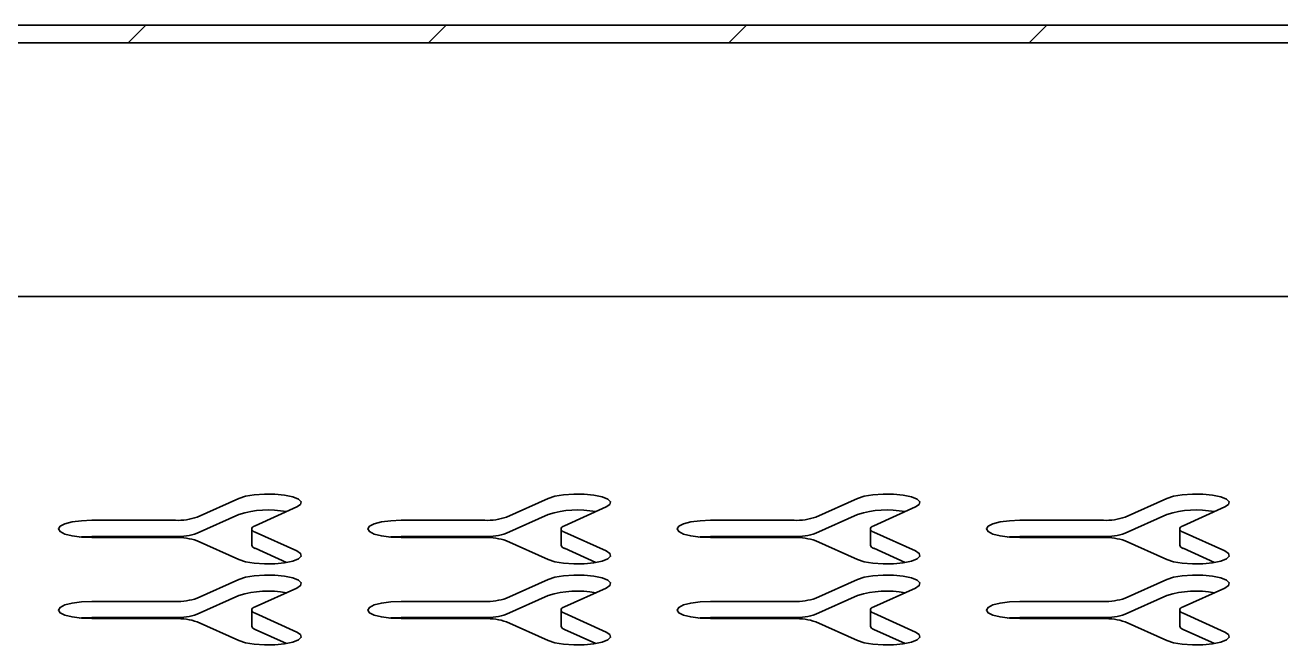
# Model space of a CAD drawing. Header units: millimetres. Extents: x 0 to 4752, y 0 to 3360.
# Drawn here: x 3382.6 to 3532.8, y 1230.3 to 1304.5 of the extents above; entities that cross this region are included whole.
import ezdxf

# ---------------------------------------------------------------- set-up
doc = ezdxf.new("R2010")
doc.units = ezdxf.units.MM
doc.header["$LTSCALE"] = 8

# ---------------------------------------------------------------- blocks, each defined once
blk = doc.blocks.new('剖面视图 C-C')
at = {"color": 7, "linetype": 'Continuous', "lineweight": 35}
for p, q in [((-695.08, 128.27), (154.92, 128.27)), ((-693.08, 126.15), (152.92, 126.15)), ((54.92, 95.76), (-595.08, 95.76)), ((54.92, 95.76), (-595.08, 95.76)), ((-154.53, 69.36), (-149.53, 71.6)), ((-117.53, 69.36), (-112.53, 71.6)), ((-80.53, 69.36), (-75.53, 71.6)), ((-43.53, 69.36), (-38.53, 71.6)), ((-149.53, 69.67), (-154.53, 67.43)), ((-147.6, 68.33), (-142.6, 70.57)), ((-112.53, 69.67), (-117.53, 67.43)), ((-110.6, 68.33), (-105.6, 70.57)), ((-75.53, 69.67), (-80.53, 67.43)), ((-73.6, 68.33), (-68.6, 70.57)), ((-38.53, 69.67), (-43.53, 67.43)), ((-36.6, 68.33), (-31.6, 70.57)), ((-157.12, 68.98), (-167.12, 68.98)), ((-148, 67.94), (-148, 66.01)), ((-120.12, 68.98), (-130.12, 68.98)), ((-111, 67.94), (-111, 66.01)), ((-83.12, 68.98), (-93.12, 68.98)), ((-74, 67.94), (-74, 66.01)), ((-46.12, 68.98), (-56.12, 68.98)), ((-37, 67.94), (-37, 66.01)), ((-167.12, 67.04), (-157.12, 67.04)), ((-157.12, 66.9), (-167.12, 66.9)), ((-154.53, 66.52), (-149.53, 64.28)), ((-147.6, 67.55), (-142.6, 65.31)), ((-130.12, 67.04), (-120.12, 67.04)), ((-120.12, 66.9), (-130.12, 66.9)), ((-117.53, 66.52), (-112.53, 64.28)), ((-110.6, 67.55), (-105.6, 65.31)), ((-93.12, 67.04), (-83.12, 67.04)), ((-83.12, 66.9), (-93.12, 66.9)), ((-80.53, 66.52), (-75.53, 64.28)), ((-73.6, 67.55), (-68.6, 65.31)), ((-56.12, 67.04), (-46.12, 67.04)), ((-46.12, 66.9), (-56.12, 66.9)), ((-43.53, 66.52), (-38.53, 64.28)), ((-36.6, 67.55), (-31.6, 65.31)), ((-143.83, 63.93), (-147.6, 65.62)), ((-106.83, 63.93), (-110.6, 65.62)), ((-69.83, 63.93), (-73.6, 65.62)), ((-32.83, 63.93), (-36.6, 65.62)), ((-154.53, 59.66), (-149.53, 61.9)), ((-117.53, 59.66), (-112.53, 61.9)), ((-80.53, 59.66), (-75.53, 61.9)), ((-43.53, 59.66), (-38.53, 61.9)), ((-147.6, 58.62), (-142.6, 60.86)), ((-110.6, 58.62), (-105.6, 60.86)), ((-73.6, 58.62), (-68.6, 60.86)), ((-36.6, 58.62), (-31.6, 60.86)), ((-157.12, 59.27), (-167.12, 59.27)), ((-149.53, 59.97), (-154.53, 57.73)), ((-120.12, 59.27), (-130.12, 59.27)), ((-112.53, 59.97), (-117.53, 57.73)), ((-83.12, 59.27), (-93.12, 59.27)), ((-75.53, 59.97), (-80.53, 57.73)), ((-46.12, 59.27), (-56.12, 59.27)), ((-38.53, 59.97), (-43.53, 57.73)), ((-167.12, 57.34), (-157.12, 57.34)), ((-157.12, 57.2), (-167.12, 57.2)), ((-148, 58.23), (-148, 56.3)), ((-147.6, 57.85), (-142.6, 55.6)), ((-130.12, 57.34), (-120.12, 57.34)), ((-120.12, 57.2), (-130.12, 57.2)), ((-111, 58.23), (-111, 56.3)), ((-110.6, 57.85), (-105.6, 55.6)), ((-93.12, 57.34), (-83.12, 57.34)), ((-83.12, 57.2), (-93.12, 57.2)), ((-74, 58.23), (-74, 56.3)), ((-73.6, 57.85), (-68.6, 55.6)), ((-56.12, 57.34), (-46.12, 57.34)), ((-46.12, 57.2), (-56.12, 57.2)), ((-37, 58.23), (-37, 56.3)), ((-36.6, 57.85), (-31.6, 55.6)), ((-154.53, 56.81), (-149.53, 54.57)), ((-143.83, 54.23), (-147.6, 55.91)), ((-117.53, 56.81), (-112.53, 54.57)), ((-106.83, 54.23), (-110.6, 55.91)), ((-80.53, 56.81), (-75.53, 54.57)), ((-69.83, 54.23), (-73.6, 55.91)), ((-43.53, 56.81), (-38.53, 54.57)), ((-32.83, 54.23), (-36.6, 55.91))]:
    blk.add_line(p, q, dxfattribs=at)
at = {"color": 7, "linetype": 'Continuous', "lineweight": 35, "flags": 128}
for points in [[(-142.6, 70.57), (-142.15, 70.87), (-142.08, 71.2), (-142.41, 71.51), (-143.09, 71.78), (-144.06, 71.98), (-145.23, 72.1), (-146.48, 72.12), (-147.69, 72.03), (-148.74, 71.86), (-149.53, 71.6)], [(-105.6, 70.57), (-105.15, 70.87), (-105.08, 71.2), (-105.41, 71.51), (-106.09, 71.78), (-107.06, 71.98), (-108.23, 72.1), (-109.48, 72.12), (-110.69, 72.03), (-111.74, 71.86), (-112.53, 71.6)], [(-68.6, 70.57), (-68.15, 70.87), (-68.08, 71.2), (-68.41, 71.51), (-69.09, 71.78), (-70.06, 71.98), (-71.23, 72.1), (-72.48, 72.12), (-73.69, 72.03), (-74.74, 71.86), (-75.53, 71.6)], [(-31.6, 70.57), (-31.15, 70.87), (-31.08, 71.2), (-31.41, 71.51), (-32.09, 71.78), (-33.06, 71.98), (-34.23, 72.1), (-35.48, 72.12), (-36.69, 72.03), (-37.74, 71.86), (-38.53, 71.6)], [(-167.12, 68.98), (-168.36, 68.92), (-169.48, 68.78), (-170.36, 68.55), (-170.93, 68.26), (-171.12, 67.94), (-170.93, 67.62), (-170.36, 67.33), (-169.48, 67.1), (-168.36, 66.96), (-167.12, 66.9)], [(-147.6, 68.33), (-147.77, 68.24), (-147.9, 68.14), (-147.97, 68.04), (-148, 67.94), (-147.97, 67.84), (-147.9, 67.74), (-147.77, 67.64), (-147.6, 67.55)], [(-130.12, 68.98), (-131.36, 68.92), (-132.48, 68.78), (-133.36, 68.55), (-133.93, 68.26), (-134.12, 67.94), (-133.93, 67.62), (-133.36, 67.33), (-132.48, 67.1), (-131.36, 66.96), (-130.12, 66.9)], [(-110.6, 68.33), (-110.77, 68.24), (-110.9, 68.14), (-110.97, 68.04), (-111, 67.94), (-110.97, 67.84), (-110.9, 67.74), (-110.77, 67.64), (-110.6, 67.55)], [(-93.12, 68.98), (-94.36, 68.92), (-95.48, 68.78), (-96.36, 68.55), (-96.93, 68.26), (-97.12, 67.94), (-96.93, 67.62), (-96.36, 67.33), (-95.48, 67.1), (-94.36, 66.96), (-93.12, 66.9)], [(-73.6, 68.33), (-73.77, 68.24), (-73.9, 68.14), (-73.97, 68.04), (-74, 67.94), (-73.97, 67.84), (-73.9, 67.74), (-73.77, 67.64), (-73.6, 67.55)], [(-56.12, 68.98), (-57.36, 68.92), (-58.48, 68.78), (-59.36, 68.55), (-59.93, 68.26), (-60.12, 67.94), (-59.93, 67.62), (-59.36, 67.33), (-58.48, 67.1), (-57.36, 66.96), (-56.12, 66.9)], [(-36.6, 68.33), (-36.77, 68.24), (-36.9, 68.14), (-36.97, 68.04), (-37, 67.94), (-36.97, 67.84), (-36.9, 67.74), (-36.77, 67.64), (-36.6, 67.55)], [(-168.56, 66.97), (-168.36, 66.99), (-167.12, 67.04)], [(-131.56, 66.97), (-131.36, 66.99), (-130.12, 67.04)], [(-94.56, 66.97), (-94.36, 66.99), (-93.12, 67.04)], [(-57.56, 66.97), (-57.36, 66.99), (-56.12, 67.04)], [(-149.53, 64.28), (-148.74, 64.02), (-147.69, 63.85), (-146.48, 63.76), (-145.23, 63.78), (-144.06, 63.9), (-143.09, 64.1), (-142.41, 64.37), (-142.08, 64.68), (-142.15, 65.01), (-142.6, 65.31)], [(-112.53, 64.28), (-111.74, 64.02), (-110.69, 63.85), (-109.48, 63.76), (-108.23, 63.78), (-107.06, 63.9), (-106.09, 64.1), (-105.41, 64.37), (-105.08, 64.68), (-105.15, 65.01), (-105.6, 65.31)], [(-75.53, 64.28), (-74.74, 64.02), (-73.69, 63.85), (-72.48, 63.76), (-71.23, 63.78), (-70.06, 63.9), (-69.09, 64.1), (-68.41, 64.37), (-68.08, 64.68), (-68.15, 65.01), (-68.6, 65.31)], [(-38.53, 64.28), (-37.74, 64.02), (-36.69, 63.85), (-35.48, 63.76), (-34.23, 63.78), (-33.06, 63.9), (-32.09, 64.1), (-31.41, 64.37), (-31.08, 64.68), (-31.15, 65.01), (-31.6, 65.31)], [(-142.6, 60.86), (-142.15, 61.17), (-142.08, 61.49), (-142.41, 61.8), (-143.09, 62.07), (-144.06, 62.28), (-145.23, 62.39), (-146.48, 62.41), (-147.69, 62.33), (-148.74, 62.15), (-149.53, 61.9)], [(-105.6, 60.86), (-105.15, 61.17), (-105.08, 61.49), (-105.41, 61.8), (-106.09, 62.07), (-107.06, 62.28), (-108.23, 62.39), (-109.48, 62.41), (-110.69, 62.33), (-111.74, 62.15), (-112.53, 61.9)], [(-68.6, 60.86), (-68.15, 61.17), (-68.08, 61.49), (-68.41, 61.8), (-69.09, 62.07), (-70.06, 62.28), (-71.23, 62.39), (-72.48, 62.41), (-73.69, 62.33), (-74.74, 62.15), (-75.53, 61.9)], [(-31.6, 60.86), (-31.15, 61.17), (-31.08, 61.49), (-31.41, 61.8), (-32.09, 62.07), (-33.06, 62.28), (-34.23, 62.39), (-35.48, 62.41), (-36.69, 62.33), (-37.74, 62.15), (-38.53, 61.9)], [(-167.12, 59.27), (-168.36, 59.22), (-169.48, 59.07), (-170.36, 58.84), (-170.93, 58.55), (-171.12, 58.23), (-170.93, 57.91), (-170.36, 57.63), (-169.48, 57.4), (-168.36, 57.25), (-167.12, 57.2)], [(-147.6, 58.62), (-147.77, 58.53), (-147.9, 58.44), (-147.97, 58.34), (-148, 58.23), (-147.97, 58.13), (-147.9, 58.03), (-147.77, 57.94), (-147.6, 57.85)], [(-130.12, 59.27), (-131.36, 59.22), (-132.48, 59.07), (-133.36, 58.84), (-133.93, 58.55), (-134.12, 58.23), (-133.93, 57.91), (-133.36, 57.63), (-132.48, 57.4), (-131.36, 57.25), (-130.12, 57.2)], [(-110.6, 58.62), (-110.77, 58.53), (-110.9, 58.44), (-110.97, 58.34), (-111, 58.23), (-110.97, 58.13), (-110.9, 58.03), (-110.77, 57.94), (-110.6, 57.85)], [(-93.12, 59.27), (-94.36, 59.22), (-95.48, 59.07), (-96.36, 58.84), (-96.93, 58.55), (-97.12, 58.23), (-96.93, 57.91), (-96.36, 57.63), (-95.48, 57.4), (-94.36, 57.25), (-93.12, 57.2)], [(-73.6, 58.62), (-73.77, 58.53), (-73.9, 58.44), (-73.97, 58.34), (-74, 58.23), (-73.97, 58.13), (-73.9, 58.03), (-73.77, 57.94), (-73.6, 57.85)], [(-56.12, 59.27), (-57.36, 59.22), (-58.48, 59.07), (-59.36, 58.84), (-59.93, 58.55), (-60.12, 58.23), (-59.93, 57.91), (-59.36, 57.63), (-58.48, 57.4), (-57.36, 57.25), (-56.12, 57.2)], [(-36.6, 58.62), (-36.77, 58.53), (-36.9, 58.44), (-36.97, 58.34), (-37, 58.23), (-36.97, 58.13), (-36.9, 58.03), (-36.77, 57.94), (-36.6, 57.85)], [(-168.56, 57.27), (-168.36, 57.29), (-167.12, 57.34)], [(-131.56, 57.27), (-131.36, 57.29), (-130.12, 57.34)], [(-94.56, 57.27), (-94.36, 57.29), (-93.12, 57.34)], [(-57.56, 57.27), (-57.36, 57.29), (-56.12, 57.34)], [(-149.53, 54.57), (-148.74, 54.32), (-147.69, 54.14), (-146.48, 54.06), (-145.23, 54.07), (-144.06, 54.19), (-143.09, 54.39), (-142.41, 54.67), (-142.08, 54.98), (-142.15, 55.3), (-142.6, 55.6)], [(-112.53, 54.57), (-111.74, 54.32), (-110.69, 54.14), (-109.48, 54.06), (-108.23, 54.07), (-107.06, 54.19), (-106.09, 54.39), (-105.41, 54.67), (-105.08, 54.98), (-105.15, 55.3), (-105.6, 55.6)], [(-75.53, 54.57), (-74.74, 54.32), (-73.69, 54.14), (-72.48, 54.06), (-71.23, 54.07), (-70.06, 54.19), (-69.09, 54.39), (-68.41, 54.67), (-68.08, 54.98), (-68.15, 55.3), (-68.6, 55.6)], [(-38.53, 54.57), (-37.74, 54.32), (-36.69, 54.14), (-35.48, 54.06), (-34.23, 54.07), (-33.06, 54.19), (-32.09, 54.39), (-31.41, 54.67), (-31.08, 54.98), (-31.15, 55.3), (-31.6, 55.6)]]:
    blk.add_lwpolyline(points, dxfattribs=at)
at = {"color": 7, "linetype": 'Continuous', "lineweight": 35}
for centre, radius, start, end in [((-156.86, 76.1), 7.13, 267.876, 289.1216), ((-146, 58.57), 11.65, 79.2782, 107.6041), ((-119.86, 76.1), 7.13, 267.876, 289.1216), ((-109, 58.57), 11.65, 79.2782, 107.6041), ((-82.86, 76.1), 7.13, 267.876, 289.1216), ((-72, 58.57), 11.65, 79.2782, 107.6041), ((-45.86, 76.1), 7.13, 267.876, 289.1216), ((-35, 58.57), 11.65, 79.2782, 107.6041), ((-156.86, 74.16), 7.13, 267.876, 289.1216), ((-156.86, 59.78), 7.13, 70.8784, 92.124), ((-119.86, 74.16), 7.13, 267.876, 289.1216), ((-119.86, 59.78), 7.13, 70.8784, 92.124), ((-82.86, 74.16), 7.13, 267.876, 289.1216), ((-82.86, 59.78), 7.13, 70.8784, 92.124), ((-45.86, 74.16), 7.13, 267.876, 289.1216), ((-45.86, 59.78), 7.13, 70.8784, 92.124), ((-147.47, 66.15), 0.55, 195.469, 256.5169), ((-110.47, 66.15), 0.55, 195.469, 256.5169), ((-73.47, 66.15), 0.55, 195.469, 256.5169), ((-36.47, 66.15), 0.55, 195.469, 256.5169), ((-146, 48.86), 11.65, 79.2782, 107.6041), ((-109, 48.86), 11.65, 79.2782, 107.6041), ((-72, 48.86), 11.65, 79.2782, 107.6041), ((-35, 48.86), 11.65, 79.2782, 107.6041), ((-156.86, 66.39), 7.13, 267.876, 289.1216), ((-119.86, 66.39), 7.13, 267.876, 289.1216), ((-82.86, 66.39), 7.13, 267.876, 289.1216), ((-45.86, 66.39), 7.13, 267.876, 289.1216), ((-156.86, 64.46), 7.13, 267.876, 289.1216), ((-156.86, 50.08), 7.13, 70.8784, 92.124), ((-119.86, 64.46), 7.13, 267.876, 289.1216), ((-119.86, 50.08), 7.13, 70.8784, 92.124), ((-82.86, 64.46), 7.13, 267.876, 289.1216), ((-82.86, 50.08), 7.13, 70.8784, 92.124), ((-45.86, 64.46), 7.13, 267.876, 289.1216), ((-45.86, 50.08), 7.13, 70.8784, 92.124), ((-147.47, 56.45), 0.55, 195.469, 256.5169), ((-110.47, 56.45), 0.55, 195.469, 256.5169), ((-73.47, 56.45), 0.55, 195.469, 256.5169), ((-36.47, 56.45), 0.55, 195.469, 256.5169)]:
    blk.add_arc(centre, radius, start, end, dxfattribs=at)
blk = doc.blocks.new('SW_HATCH_0')
at = {"color": 0, "linetype": 'Continuous', "lineweight": 18}
for p, q in [((502.89, 0), (505.01, 2.12)), ((538.82, 0), (540.94, 2.12)), ((574.74, 0), (576.86, 2.12)), ((610.66, 0), (612.78, 2.12))]:
    blk.add_line(p, q, dxfattribs=at)

msp = doc.modelspace()

# ---------------------------------------------------------------- block references
at = {"color": 7, "linetype": 'Continuous', "lineweight": 35}
msp.add_blockref('剖面视图 C-C', (3557.712789, 1176.231647), dxfattribs=at)
at = {"color": 7, "linetype": 'Continuous', "lineweight": 18}
msp.add_blockref('SW_HATCH_0', (2892.028598, 1302.377431), dxfattribs=at)

doc.saveas('drawing.dxf')
